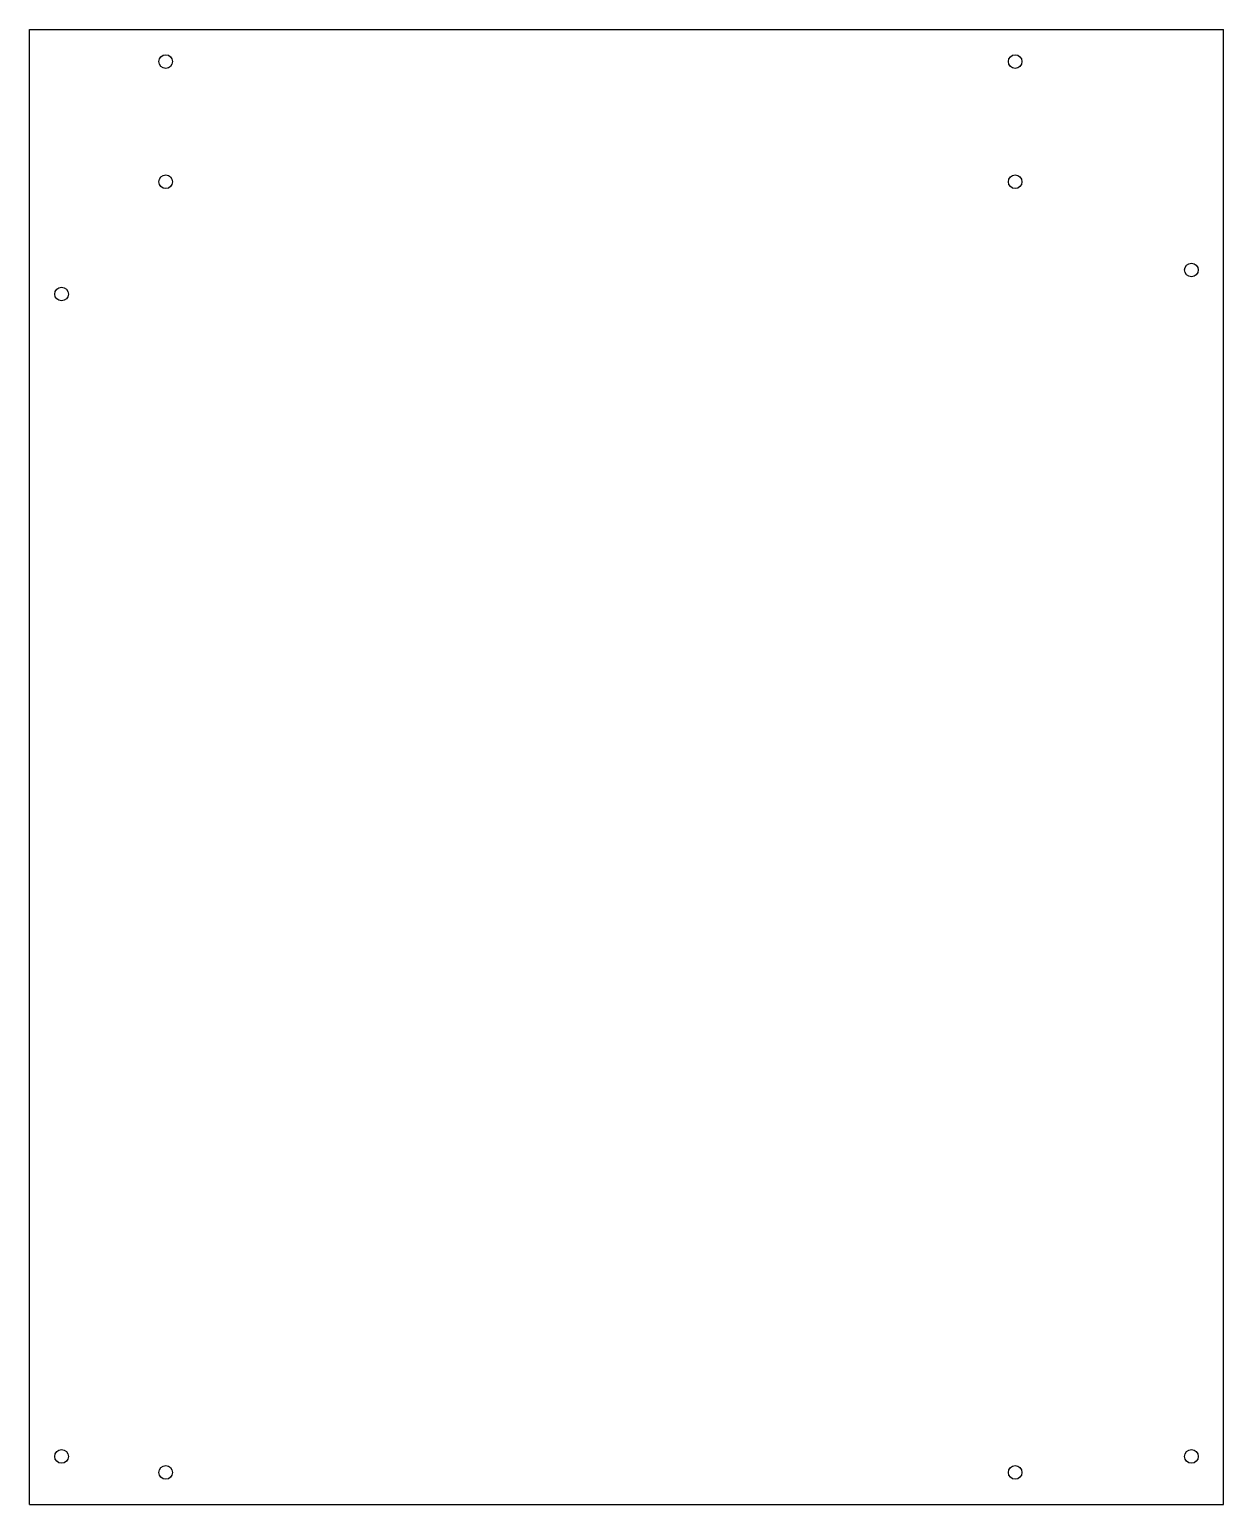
# Model space of a CAD drawing. Header units: millimetres. Extents: x 6 to 304, y 6 to 374.
import ezdxf

# ---------------------------------------------------------------- set-up
doc = ezdxf.new("R2010")
doc.units = ezdxf.units.MM

msp = doc.modelspace()

# ---------------------------------------------------------------- linework, layer by layer
for p, q in [((6, 6), (6, 374)), ((6, 374), (304, 374)), ((304, 6), (304, 374)), ((6, 6), (304, 6))]:
    msp.add_line(p, q)
for centre in [(40, 366), (252, 366), (40, 336), (252, 336), (296, 314), (14, 308), (14, 18), (296, 18), (40, 14), (252, 14)]:
    msp.add_circle(centre, 1.7)

doc.saveas('drawing.dxf')
